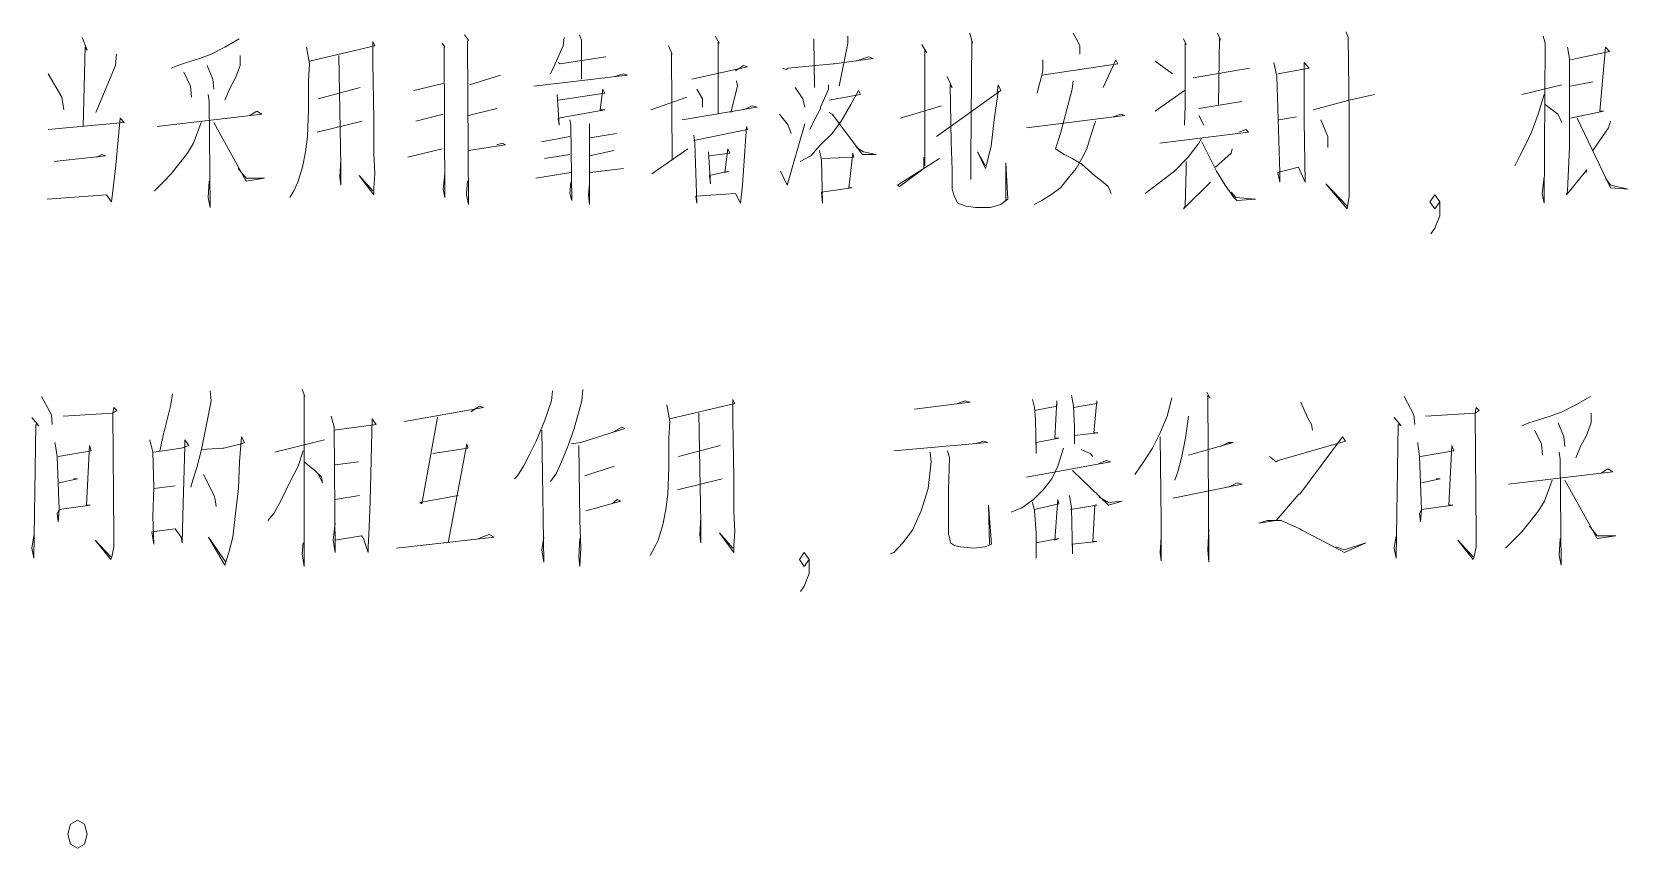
# Model space of a CAD drawing. Header units: millimetres. Extents: x 0 to 586, y 0 to 414.
# Drawn here: x 261.41 to 301.43, y 153.07 to 173.54 of the extents above; entities that cross this region are included whole.
import ezdxf

# ---------------------------------------------------------------- set-up
doc = ezdxf.new("R2010")
doc.units = ezdxf.units.MM

msp = doc.modelspace()

# ---------------------------------------------------------------- linework, layer by layer
at = {"color": 0, "lineweight": 0}
for points in [[(262.674806, 173.400861), (262.79475, 173.086889), (262.748889, 173.157444), (262.6995, 171.167778)], [(266.611806, 173.369111), (266.244917, 173.157444), (265.902722, 172.984583), (265.609917, 172.87875), (265.288889, 172.772917), (265.070167, 172.702361), (264.900833, 172.635333)], [(268.372167, 172.808194), (270.009056, 173.192722), (269.959667, 173.298556), (269.959667, 172.772917), (269.984361, 171.340639), (269.984361, 170.606861), (269.984361, 170.504556), (270.009056, 169.978917), (269.984361, 169.629667), (269.984361, 169.453278), (269.617472, 169.943639), (269.959667, 169.559111)], [(272.259778, 173.471417), (272.358556, 173.333833), (272.333861, 173.298556), (272.358556, 169.209861), (272.309167, 169.453278), (272.309167, 169.488556), (272.333861, 169.802528)], [(274.753917, 173.400861), (274.729222, 173.192722), (274.535194, 172.737639), (274.411722, 172.494222)], [(275.1455, 173.471417), (275.194889, 173.333833), (275.194889, 172.353111)], [(278.54275, 173.436139), (278.641528, 173.263278), (278.616833, 173.298556), (278.616833, 171.48175)], [(281.015722, 173.369111), (281.036889, 172.144972)], [(281.869444, 173.436139), (281.869444, 173.263278), (281.650722, 172.18025)], [(284.928028, 173.506694), (284.998583, 173.263278), (284.977417, 173.333833), (284.952722, 170.363444), (284.952722, 169.837806), (284.952722, 170.257611)], [(287.517417, 173.506694), (287.640889, 173.298556), (287.690278, 173.192722), (287.690278, 173.086889), (287.690278, 172.984583)], [(290.283194, 173.369111), (290.357278, 173.228), (290.332583, 173.263278), (290.332583, 171.689889), (290.307889, 171.203056)], [(291.136917, 173.506694), (291.211, 173.333833), (291.186306, 173.400861), (291.161611, 171.725167)], [(294.364833, 173.541972), (294.414222, 173.400861), (294.438917, 171.48175), (294.438917, 170.292889), (294.438917, 169.421528), (294.389528, 169.104028), (293.853306, 169.7355), (294.389528, 169.174583)], [(299.30725, 173.436139), (299.353111, 173.263278), (299.328417, 169.245139), (299.282556, 169.488556), (299.328417, 169.908361)], [(263.528528, 172.984583), (263.503833, 172.702361), (263.017, 171.517028)], [(266.6365, 172.949306), (266.6365, 172.702361), (266.513028, 172.388389), (266.364861, 172.109694), (266.244917, 171.831)], [(268.298083, 173.157444), (268.372167, 172.737639), (268.347472, 172.317833), (268.347472, 171.584056), (268.322778, 170.920833), (268.273389, 170.536306), (268.199306, 170.151778), (268.079361, 169.770778), (267.980583, 169.559111), (267.881806, 169.38625)], [(269.105944, 172.949306), (269.155333, 170.187056), (269.155333, 169.700222), (269.130639, 169.908361), (269.155333, 170.328167)], [(271.698861, 173.263278), (271.769417, 173.157444), (271.744722, 173.157444), (271.769417, 169.38625), (271.720028, 169.594389), (271.769417, 169.978917)], [(274.60575, 172.772917), (274.655139, 172.737639), (275.805194, 172.914028)], [(277.371528, 173.192722), (277.466778, 172.984583), (277.445611, 173.016333), (277.466778, 170.328167)], [(280.232556, 172.635333), (280.327806, 172.600056), (280.377194, 172.635333), (281.502556, 172.737639), (281.52725, 172.737639), (282.504444, 172.87875), (282.3845, 172.914028), (282.067, 172.808194)], [(283.728583, 173.228), (283.852056, 173.016333), (283.802667, 173.086889), (283.802667, 170.187056), (283.777972, 170.398722), (283.777972, 170.120028), (283.167667, 169.664944), (283.118278, 169.700222), (284.169556, 170.363444)], [(299.917556, 173.157444), (299.966944, 172.87875), (299.966944, 171.689889), (299.966944, 171.619333), (299.966944, 170.712694), (299.966944, 170.642139), (299.917556, 169.559111), (299.892861, 169.453278), (300.404389, 170.08475), (300.383222, 170.014194)], [(299.991639, 172.843472), (300.968833, 173.051611), (300.870056, 173.157444), (300.725417, 171.552306), (300.820667, 171.552306), (299.991639, 171.375917)], [(265.218333, 172.5295), (265.387667, 172.18025), (265.412361, 171.901556)], [(265.803944, 172.702361), (265.952111, 172.353111), (265.976806, 172.109694)], [(277.957139, 172.353111), (279.350611, 172.667083), (279.251833, 172.702361), (279.057806, 172.564778)], [(286.762472, 172.843472), (286.762472, 172.564778), (286.713083, 172.353111), (286.663694, 172.18025), (286.614306, 172.003861)], [(286.737778, 172.458944), (288.642778, 172.737639), (288.593389, 172.843472), (288.275889, 172.144972)], [(289.574111, 172.808194), (290.011556, 172.494222)], [(290.526611, 172.388389), (291.944778, 172.635333)], [(292.555083, 172.772917), (292.629167, 172.423667), (292.70325, 170.014194), (292.70325, 169.770778), (292.653861, 170.014194), (293.168917, 170.151778), (293.33825, 169.770778), (293.313556, 171.305361), (293.313556, 172.772917), (293.437028, 172.635333), (292.653861, 172.494222)], [(261.817556, 172.494222), (262.15975, 171.901556), (262.209139, 171.584056)], [(269.642167, 172.144972), (268.590889, 171.866278)], [(271.720028, 172.250806), (270.989778, 172.074417)], [(273.162889, 172.458944), (272.38325, 172.215528)], [(273.995444, 172.18025), (276.344944, 172.458944), (276.246167, 172.494222), (276.023917, 172.423667)], [(274.584583, 171.968583), (274.630444, 171.203056), (274.60575, 171.375917), (275.7805, 171.584056), (275.660556, 171.584056), (275.731111, 172.109694), (275.7805, 172.003861), (274.60575, 171.831)], [(278.080611, 172.109694), (278.22525, 171.866278), (278.22525, 171.654611)], [(279.0825, 172.317833), (279.107194, 172.18025), (278.934333, 171.517028)], [(280.550056, 172.144972), (280.744083, 171.866278), (280.793472, 171.654611)], [(281.382611, 172.215528), (281.382611, 172.109694), (281.185056, 171.654611), (281.185056, 171.619333), (281.036889, 171.340639), (280.916944, 171.097222)], [(284.095472, 170.920833), (285.707667, 172.074417), (285.637111, 172.215528), (285.612417, 172.003861), (285.637111, 172.039139), (285.538333, 171.340639), (285.46425, 170.677417), (285.340778, 170.187056), (285.319611, 170.120028), (285.122056, 170.536306), (285.319611, 170.187056)], [(284.363583, 172.423667), (284.487056, 172.144972), (284.437667, 172.215528), (284.462361, 170.78325), (284.487056, 170.08475), (284.487056, 169.594389), (284.536444, 169.421528), (284.631694, 169.245139), (284.82925, 169.174583), (285.072667, 169.139306), (285.439556, 169.139306), (285.707667, 169.209861), (285.880528, 169.350972), (285.831139, 170.257611), (285.831139, 169.315694), (285.78175, 169.280417)], [(287.517417, 172.317833), (287.492722, 172.109694), (287.199917, 170.991389), (287.079972, 170.606861), (287.298694, 170.469278), (287.492722, 170.363444), (287.739667, 170.222333), (288.057167, 169.943639), (288.275889, 169.770778), (288.399361, 169.664944), (288.473444, 169.488556)], [(299.769389, 172.215528), (298.7675, 171.968583)], [(299.991639, 172.18025), (300.552556, 172.286083)], [(265.828639, 171.968583), (265.853333, 171.795722), (265.878028, 169.139306), (265.828639, 169.38625), (265.853333, 169.802528)], [(277.833667, 171.901556), (276.930556, 171.584056)], [(281.403778, 171.831), (282.186944, 171.968583), (282.137556, 172.074417), (281.943528, 171.725167), (281.700111, 171.305361), (281.477861, 170.991389), (281.185056, 170.712694), (280.941639, 170.434), (280.673528, 170.292889)], [(289.574111, 171.552306), (290.307889, 172.074417)], [(290.674778, 171.619333), (291.75075, 171.795722)], [(293.535806, 171.584056), (294.438917, 171.831), (295.073917, 171.968583)], [(299.328417, 171.968583), (299.183778, 171.48175), (299.010917, 171.026667), (298.866278, 170.712694), (298.718111, 170.434), (298.598167, 170.187056)], [(299.353111, 171.725167), (299.674139, 171.48175), (299.769389, 171.270083)], [(261.817556, 171.097222), (263.726083, 171.270083), (263.627306, 171.375917), (263.503833, 170.120028), (263.408583, 169.280417), (263.285111, 169.453278), (261.792861, 169.350972)], [(264.555111, 171.167778), (267.172722, 171.48175), (267.052778, 171.552306), (266.879917, 171.446472)], [(268.566194, 171.026667), (269.691556, 171.305361)], [(271.035639, 171.305361), (271.720028, 171.48175)], [(272.358556, 171.446472), (273.067639, 171.619333)], [(274.902083, 171.340639), (274.926778, 171.203056), (274.947944, 169.315694), (274.902083, 169.488556), (274.926778, 169.770778)], [(277.713722, 171.340639), (279.597556, 171.654611), (279.474083, 171.689889), (279.251833, 171.584056)], [(280.158472, 171.48175), (280.377194, 171.203056), (280.451278, 170.991389)], [(281.403778, 171.517028), (281.477861, 171.48175), (282.236333, 170.469278), (282.578528, 170.469278), (282.261028, 170.536306), (282.091694, 170.642139)], [(283.188833, 171.375917), (284.218944, 171.689889)], [(286.346194, 171.1325), (288.815639, 171.446472), (288.716861, 171.48175), (288.522833, 171.411194)], [(288.081861, 171.305361), (287.958389, 170.920833), (287.859611, 170.606861), (287.739667, 170.363444), (287.5915, 170.120028), (287.397472, 169.873083), (287.199917, 169.629667), (286.9565, 169.453278), (286.737778, 169.315694), (286.540222, 169.209861)], [(290.674778, 171.446472), (290.794722, 171.203056)], [(292.678556, 171.340639), (293.119528, 171.411194)], [(293.729833, 171.340639), (293.902694, 170.920833), (293.902694, 170.642139)], [(300.160972, 171.375917), (300.993528, 169.629667), (301.4345, 169.594389), (300.993528, 169.700222), (300.870056, 169.873083)], [(300.993528, 171.305361), (300.944139, 171.1325), (300.552556, 170.571583)], [(265.655778, 171.270083), (265.46175, 170.747972), (265.313583, 170.504556), (265.094861, 170.222333), (264.900833, 169.978917), (264.727972, 169.802528), (264.484556, 169.559111)], [(265.976806, 171.270083), (266.781139, 169.802528), (267.246806, 169.873083), (266.781139, 169.873083), (266.587111, 170.120028)], [(274.193, 170.78325), (274.902083, 170.920833)], [(275.388917, 171.234806), (275.388917, 169.209861), (275.364222, 169.453278), (275.388917, 169.7355)], [(275.413611, 170.885556), (276.073306, 170.991389)], [(278.006528, 170.956111), (278.031222, 170.747972), (278.080611, 169.245139), (278.055917, 169.421528), (279.057806, 169.488556), (279.181278, 169.245139), (279.230667, 169.700222), (279.325917, 171.167778), (279.350611, 171.097222), (278.006528, 170.818528)], [(280.183167, 170.049472), (280.3525, 169.700222), (280.793472, 171.234806)], [(289.694056, 170.747972), (291.920083, 171.026667), (291.846, 171.097222), (291.676667, 171.026667)], [(271.698861, 170.606861), (270.841611, 170.398722)], [(272.358556, 170.571583), (273.286361, 170.712694), (273.212278, 170.747972), (273.067639, 170.712694)], [(276.00275, 170.571583), (275.388917, 170.434)], [(276.95525, 169.978917), (277.858361, 170.606861)], [(278.373417, 170.536306), (278.422806, 169.7355), (278.398111, 169.943639), (278.888472, 170.049472), (278.789694, 170.014194), (278.863778, 170.606861), (278.909639, 170.504556), (278.398111, 170.434)], [(281.160361, 170.571583), (281.20975, 170.328167), (281.234444, 169.245139), (281.20975, 169.523833), (281.968222, 169.629667), (281.894139, 169.629667), (281.992917, 170.504556), (282.017611, 170.398722), (281.234444, 170.363444)], [(290.745333, 170.885556), (290.674778, 170.747972), (290.403139, 170.398722), (290.060944, 170.049472), (289.644667, 169.7355), (289.327167, 169.488556)], [(290.745333, 170.78325), (290.918194, 170.434), (291.112222, 170.049472), (291.334472, 169.700222), (291.553194, 169.38625), (291.627278, 169.315694), (292.092944, 169.350972), (291.602583, 169.38625), (291.479111, 169.523833)], [(291.503806, 170.606861), (291.479111, 170.504556), (291.087528, 170.151778)], [(261.965722, 170.292889), (263.260417, 170.434), (263.161639, 170.469278), (263.041694, 170.398722)], [(274.902083, 170.469278), (274.263556, 170.363444)], [(275.413611, 170.014194), (276.246167, 170.120028)], [(290.357278, 170.292889), (290.357278, 170.08475), (290.332583, 169.174583), (290.283194, 169.104028), (290.967583, 169.770778)], [(274.044833, 169.873083), (274.926778, 170.014194)], [(296.492083, 168.476083), (296.590861, 168.617194), (296.714333, 168.931167), (296.714333, 169.280417), (296.590861, 169.453278), (296.467389, 169.280417), (296.590861, 169.104028), (296.714333, 169.280417)], [(265.885083, 164.539083), (265.909778, 164.292139), (265.786306, 163.699472), (265.666361, 163.071528), (265.542889, 162.616444), (265.444111, 162.302472), (265.394722, 162.126083)], [(268.185194, 164.574361), (268.25575, 164.397972), (268.234583, 164.43325), (268.234583, 160.136417), (268.185194, 160.450389), (268.209889, 160.729083)], [(274.468167, 164.539083), (274.443472, 164.292139), (274.274139, 163.805306), (274.051889, 163.279667), (273.882556, 162.930417), (273.734389, 162.651722), (273.58975, 162.408306), (273.515667, 162.33775)], [(275.226639, 164.574361), (275.201944, 164.292139), (275.007917, 163.593639), (274.85975, 163.173833), (274.690417, 162.757556), (274.566944, 162.475333), (274.418778, 162.267194)], [(290.875861, 164.503806), (290.949944, 164.362694), (290.900556, 164.43325), (290.92525, 160.24225), (290.900556, 160.556222), (290.92525, 161.078333)], [(261.655278, 164.397972), (261.898694, 163.942889), (261.923389, 163.699472)], [(262.1915, 163.907611), (263.440333, 163.978167), (263.465028, 164.119278), (263.539111, 164.048722), (263.440333, 163.978167), (263.465028, 160.905472), (263.465028, 160.626778), (263.415639, 160.379833), (263.390944, 160.309278), (262.999361, 160.799639), (263.390944, 160.379833)], [(264.932583, 164.468528), (264.883194, 164.154556), (264.710333, 163.456056), (264.615083, 163.03625)], [(270.749889, 163.770028), (272.7325, 164.119278), (272.633722, 164.154556), (272.415, 164.013444)], [(277.329194, 164.189833), (277.403278, 163.770028), (277.378583, 163.350222), (277.378583, 162.616444), (277.353889, 161.953222), (277.3045, 161.568694), (277.230417, 161.184167), (277.110472, 160.799639), (277.011694, 160.5915), (276.912917, 160.415111)], [(277.403278, 163.840583), (279.040167, 164.225111), (278.990778, 164.327417), (278.990778, 163.805306), (279.015472, 162.373028), (279.015472, 161.63925), (279.015472, 161.533417), (279.040167, 161.007778), (279.015472, 160.658528), (279.015472, 160.485667), (278.648583, 160.976028), (278.990778, 160.5915)], [(283.541611, 164.084), (284.935083, 164.256861), (284.811611, 164.292139), (284.617583, 164.225111)], [(286.501417, 164.327417), (286.547278, 164.119278), (286.571972, 163.840583), (286.596667, 162.965694), (286.596667, 163.244389), (287.161111, 163.350222), (287.062333, 163.350222), (287.111722, 164.292139), (287.111722, 164.154556), (286.547278, 164.048722)], [(287.478611, 164.43325), (287.528, 164.154556), (287.552694, 163.628917), (287.552694, 163.209111), (287.552694, 163.420778), (288.138306, 163.491333), (288.039528, 163.491333), (288.113611, 164.292139), (288.113611, 164.225111), (287.528, 164.119278)], [(289.997444, 164.362694), (289.873972, 163.907611), (289.704639, 163.491333), (289.507083, 163.106806), (289.313056, 162.792833), (289.164889, 162.581167), (289.066111, 162.440056)], [(293.225361, 164.256861), (293.394694, 163.872333), (293.493472, 163.699472), (293.518167, 163.558361)], [(295.818278, 164.397972), (296.061694, 163.942889), (296.086389, 163.699472)], [(296.3545, 163.907611), (297.603333, 163.978167), (297.628028, 164.119278), (297.698583, 164.048722), (297.603333, 163.978167), (297.628028, 160.905472), (297.628028, 160.626778), (297.578639, 160.379833), (297.553944, 160.309278), (297.162361, 160.799639), (297.553944, 160.379833)], [(300.489056, 164.397972), (300.122167, 164.189833), (299.779972, 164.013444), (299.483639, 163.907611), (299.166139, 163.805306), (298.947417, 163.73475), (298.774556, 163.664194)], [(261.411861, 163.872333), (261.581194, 163.664194), (261.507111, 163.699472), (261.457722, 160.344556), (261.411861, 160.5915), (261.457722, 160.905472)], [(268.918972, 163.907611), (268.989528, 163.628917), (269.014222, 160.485667), (268.964833, 160.799639), (269.014222, 161.219444)], [(268.989528, 163.558361), (270.040806, 163.699472), (269.945556, 163.840583), (269.896167, 161.776833), (269.871472, 161.113611), (269.846778, 160.626778), (269.846778, 160.485667), (269.723306, 160.834917), (269.673917, 160.905472), (269.014222, 160.799639)], [(271.582444, 163.872333), (271.190861, 161.709806), (271.141472, 161.741556), (272.0975, 161.917944)], [(278.137056, 163.978167), (278.186444, 161.219444), (278.186444, 160.729083), (278.16175, 160.94075), (278.186444, 161.360556)], [(290.413722, 163.907611), (290.339639, 163.350222), (290.240861, 162.859861), (290.142083, 162.510611), (290.071528, 162.302472)], [(295.571333, 163.872333), (295.744194, 163.664194), (295.670111, 163.699472), (295.620722, 160.344556), (295.571333, 160.5915), (295.620722, 160.905472)], [(299.681194, 163.73475), (299.825833, 163.3855), (299.850528, 163.142083)], [(300.510222, 163.978167), (300.510222, 163.73475), (300.390278, 163.420778), (300.242111, 163.142083), (300.122167, 162.859861)], [(264.368139, 163.314944), (264.442222, 163.000972), (264.466917, 162.126083), (264.442222, 161.392306), (264.466917, 160.693806), (264.417528, 161.007778), (265.006667, 161.078333), (265.151306, 160.870194), (265.176, 160.729083), (265.200694, 161.709806), (265.250083, 163.142083), (265.250083, 163.314944), (265.348861, 163.173833), (265.151306, 163.106806), (264.466917, 163.000972)], [(265.666361, 163.071528), (266.202583, 163.106806), (266.227278, 163.106806), (266.66825, 163.209111), (266.742333, 163.244389), (266.66825, 163.3855), (266.618861, 162.757556), (266.594167, 162.090806), (266.520083, 161.462861), (266.446, 160.870194), (266.35075, 160.485667), (266.251972, 160.171694), (265.835694, 160.870194), (266.276667, 160.24225)], [(267.500806, 163.000972), (268.746111, 163.314944)], [(274.200056, 163.558361), (274.249444, 160.24225), (274.200056, 160.556222), (274.249444, 160.870194)], [(274.933833, 163.209111), (275.17725, 163.244389), (276.277917, 163.593639), (276.203833, 163.628917), (276.009806, 163.523083)], [(289.704639, 163.3855), (289.729333, 161.29), (289.729333, 160.693806), (289.729333, 160.277528), (289.704639, 160.485667), (289.729333, 160.870194)], [(292.442194, 162.895139), (292.611528, 162.757556), (292.660917, 162.792833), (294.350722, 163.279667), (294.276639, 163.3855), (293.200667, 161.953222), (293.175972, 161.953222), (292.611528, 161.29), (292.392806, 161.29), (292.174083, 161.219444), (292.392806, 161.254722), (292.590361, 161.29), (292.735, 161.29), (293.200667, 161.078333), (293.250056, 161.043056), (293.736889, 160.799639), (294.202556, 160.556222), (294.326028, 160.485667), (294.86225, 160.729083), (294.326028, 160.556222), (294.103778, 160.626778)], [(299.092056, 163.558361), (299.264917, 163.209111), (299.289611, 162.930417)], [(261.997472, 163.244389), (261.997472, 163.209111), (262.046861, 162.895139), (262.09625, 161.568694), (262.071556, 161.254722), (262.046861, 161.462861), (262.09625, 161.568694), (262.875889, 161.674528), (262.780639, 161.674528), (262.854722, 163.173833), (262.900583, 163.03625), (262.071556, 162.895139)], [(268.209889, 163.03625), (268.086417, 162.651722), (267.888861, 162.267194), (267.670139, 161.812111), (267.476111, 161.462861), (267.327944, 161.29)], [(271.4625, 162.965694), (272.340917, 163.106806), (272.316222, 163.209111), (271.850556, 160.729083)], [(275.127861, 163.173833), (275.152556, 161.29), (275.17725, 160.5915), (275.152556, 160.136417), (275.127861, 160.379833), (275.152556, 160.834917)], [(278.673278, 163.173833), (277.622, 162.895139)], [(283.933194, 163.000972), (283.957889, 162.757556), (283.883806, 162.090806), (283.710944, 161.533417), (283.492222, 161.043056), (283.248806, 160.729083), (283.026556, 160.485667), (282.931306, 160.450389)], [(283.026556, 163.03625), (285.376056, 163.244389), (285.277278, 163.279667), (285.058556, 163.209111)], [(284.370639, 163.03625), (284.420028, 162.859861), (284.395333, 162.059056), (284.395333, 161.325278), (284.395333, 160.94075), (284.420028, 160.870194), (284.444722, 160.729083), (284.5435, 160.658528), (284.691667, 160.626778), (285.033861, 160.5915), (285.301972, 160.626778), (285.471306, 160.693806), (285.40075, 161.674528), (285.425444, 160.693806)], [(287.281056, 163.106806), (287.136417, 162.651722), (286.98825, 162.33775), (286.769528, 162.059056), (286.522583, 161.812111), (286.229778, 161.603972), (285.961667, 161.498139)], [(287.722028, 163.071528), (287.944278, 162.965694), (288.014833, 162.895139)], [(290.413722, 162.930417), (291.535556, 163.244389), (291.415611, 163.244389), (291.218056, 163.142083)], [(296.160472, 163.244389), (296.160472, 163.209111), (296.206333, 162.895139), (296.255722, 161.568694), (296.231028, 161.254722), (296.206333, 161.462861), (296.255722, 161.568694), (297.038889, 161.674528), (296.940111, 161.674528), (297.014194, 163.173833), (297.063583, 163.03625), (296.231028, 162.895139)], [(299.705889, 163.000972), (299.730583, 162.824583), (299.755278, 160.171694), (299.705889, 160.415111), (299.730583, 160.834917)], [(268.234583, 162.757556), (268.502694, 162.545889), (268.672028, 162.373028), (268.696722, 162.231917), (268.597944, 162.440056)], [(269.014222, 162.687), (269.603361, 162.757556)], [(275.276028, 162.408306), (276.009806, 162.651722)], [(286.35325, 162.373028), (288.455806, 162.757556), (288.357028, 162.792833), (288.163, 162.722278)], [(287.503306, 162.545889), (288.406417, 161.674528), (288.748611, 161.776833), (288.406417, 161.741556), (288.163, 161.882667)], [(298.432361, 162.196639), (301.049972, 162.510611), (300.9265, 162.581167), (300.757167, 162.475333)], [(262.09625, 162.231917), (262.558389, 162.33775), (262.487833, 162.33775), (262.463139, 162.33775)], [(264.466917, 162.090806), (265.006667, 162.161361)], [(265.71575, 162.440056), (265.983861, 161.917944), (266.008556, 161.812111), (266.03325, 161.63925)], [(277.597306, 162.059056), (278.722667, 162.33775)], [(290.022139, 161.847389), (291.757806, 162.196639), (291.634333, 162.231917), (291.415611, 162.126083)], [(296.255722, 162.231917), (296.721389, 162.33775), (296.647306, 162.33775), (296.622611, 162.33775)], [(299.533028, 162.302472), (299.339, 161.776833), (299.190833, 161.533417), (298.972111, 161.254722), (298.774556, 161.007778), (298.605222, 160.834917), (298.358278, 160.5915)], [(299.850528, 162.302472), (300.658389, 160.834917), (301.124056, 160.905472), (300.658389, 160.905472), (300.464361, 161.148889)], [(269.014222, 161.812111), (269.628056, 161.917944)], [(275.300722, 161.533417), (276.179139, 161.776833), (276.083889, 161.812111), (275.960417, 161.709806)], [(286.501417, 161.741556), (286.547278, 161.533417), (286.596667, 160.976028), (286.596667, 160.870194), (286.596667, 160.344556), (286.596667, 160.729083), (287.161111, 160.834917), (287.062333, 160.799639), (287.136417, 161.812111), (287.161111, 161.709806), (286.547278, 161.568694)], [(287.429222, 161.917944), (287.478611, 161.603972), (287.503306, 160.450389), (287.503306, 160.693806), (288.113611, 160.764361), (288.014833, 160.764361), (288.064222, 161.674528), (288.113611, 161.674528), (287.453917, 161.568694)], [(270.555861, 160.5915), (273.000611, 160.870194), (272.880667, 160.94075), (272.609028, 160.834917)], [(280.680583, 159.508472), (280.779361, 159.646056), (280.899306, 159.960028), (280.899306, 160.309278), (280.779361, 160.485667), (280.655889, 160.309278), (280.779361, 160.136417), (280.899306, 160.309278)]]:
    msp.add_lwpolyline(points, dxfattribs=at)
msp.add_lwpolyline([(262.798278, 153.423056), (262.727722, 153.67), (262.554861, 153.772306), (262.382, 153.67), (262.311444, 153.423056), (262.382, 153.176111), (262.554861, 153.073806), (262.727722, 153.176111)], close=True, dxfattribs=at)

doc.saveas('drawing.dxf')
